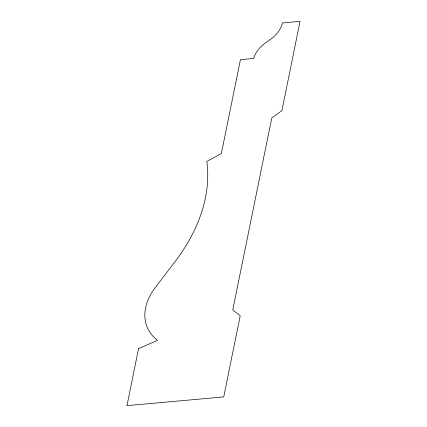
<?xml version="1.0" encoding="UTF-8"?>
<svg xmlns="http://www.w3.org/2000/svg" width="427" height="427" viewBox="0 0 427 427"><rect width="100%" height="100%" fill="white"/><g stroke="black" fill="none" stroke-linecap="round" stroke-linejoin="round"><path stroke-width="0.64" d="M138.545 348.645L126.963 405.65L223.727 396.913L240.214 315.772L232.779 309.858L271.743 118.098L281.905 110.598L300.037 21.35L282.444 22.941A31.614 21.355 -21.9 0 1 272.97 37.555L265.487 42.871A31.139 21.035 -21.9 0 0 253.638 58.456L240.444 59.647L221.367 153.539L206.807 161.438A206.23 139.33 -21.9 0 1 174.889 261.847L155.332 287.462A65.929 44.541 -21.9 0 0 157.499 340.351L138.545 348.645"/></g></svg>
